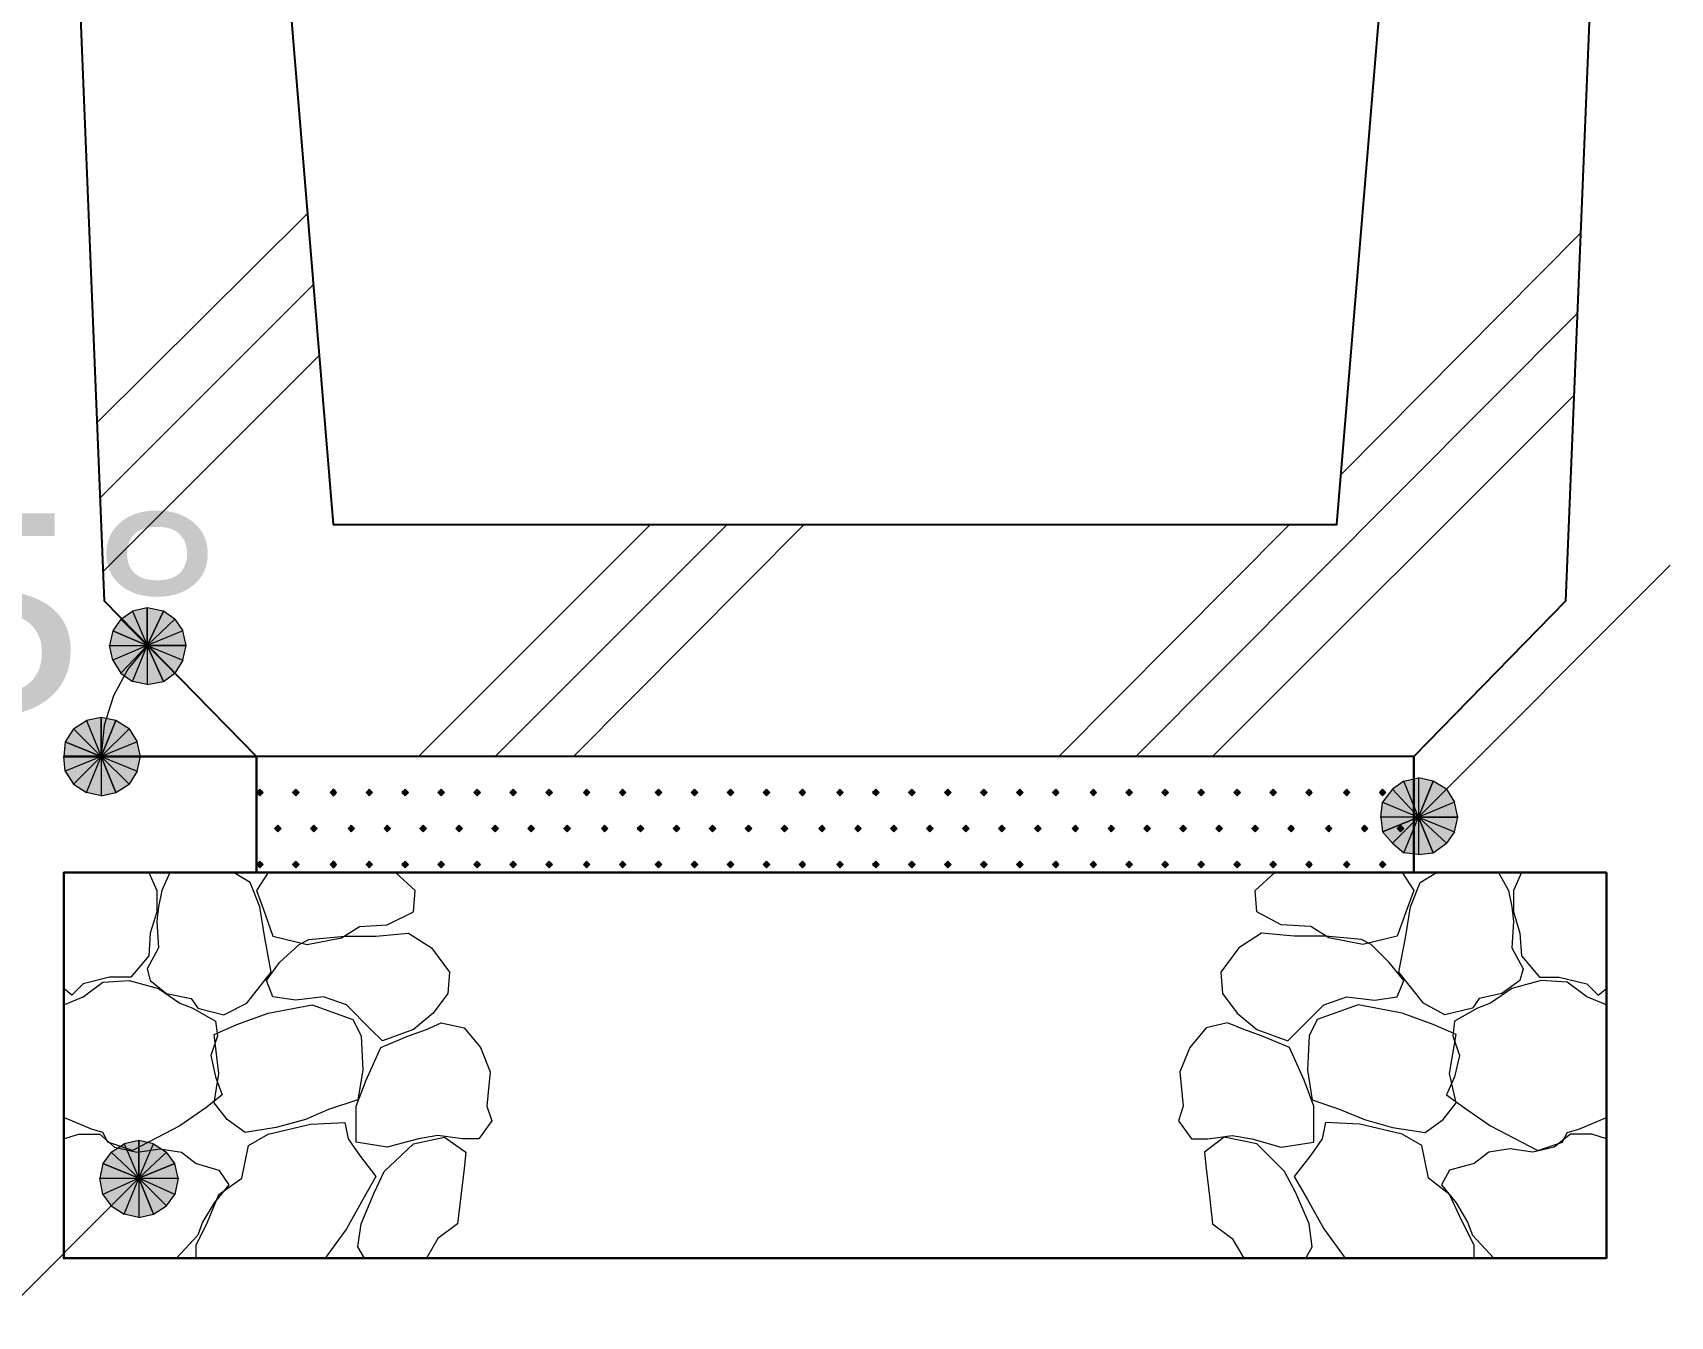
# Model space of a CAD drawing. Header units: millimetres. Extents: x 0 to 420, y 0 to 297.
# Drawn here: x 57.74 to 78.95, y 232.72 to 249.34 of the extents above; entities that cross this region are included whole.
import ezdxf
from ezdxf.enums import TextEntityAlignment as Align

# ---------------------------------------------------------------- set-up
doc = ezdxf.new("R2010")
doc.units = ezdxf.units.MM
doc.styles.add('kst32b', font='NotoSansJP-Variable.ttf')

msp = doc.modelspace()

# ---------------------------------------------------------------- hatches: boundary and pattern name
h = msp.add_hatch(color=7)
h.paths.add_polyline_path([(59.224, 241.893), (59.034, 241.85), (59.224, 241.406), (59.224, 241.893)])
h.paths.add_polyline_path([(59.034, 241.85), (59.224, 241.406), (58.886, 241.745), (59.034, 241.85)])
h.paths.add_polyline_path([(59.224, 241.406), (58.886, 241.745), (58.78, 241.596), (59.224, 241.406)])
for points in [[(59.436, 241.85), (59.224, 241.893), (59.224, 241.406), (59.436, 241.85)], [(58.822, 240.432), (58.632, 240.474), (58.632, 239.966), (58.822, 240.432)], [(60.685, 239.543), (60.664, 239.522), (60.643, 239.501), (60.664, 239.48), (60.685, 239.458), (60.706, 239.48), (60.727, 239.501), (60.706, 239.522), (60.685, 239.543)], [(61.151, 239.543), (61.129, 239.522), (61.108, 239.501), (61.129, 239.48), (61.151, 239.458), (61.172, 239.48), (61.193, 239.501), (61.172, 239.522), (61.151, 239.543)], [(61.637, 239.543), (61.616, 239.522), (61.595, 239.501), (61.616, 239.48), (61.637, 239.458), (61.659, 239.48), (61.68, 239.501), (61.659, 239.522), (61.637, 239.543)], [(62.103, 239.543), (62.082, 239.522), (62.061, 239.501), (62.082, 239.48), (62.103, 239.458), (62.124, 239.48), (62.145, 239.501), (62.124, 239.522), (62.103, 239.543)], [(62.569, 239.543), (62.548, 239.522), (62.526, 239.501), (62.548, 239.48), (62.569, 239.458), (62.59, 239.48), (62.611, 239.501), (62.59, 239.522), (62.569, 239.543)], [(63.034, 239.543), (63.013, 239.522), (62.992, 239.501), (63.013, 239.48), (63.034, 239.458), (63.056, 239.48), (63.077, 239.501), (63.056, 239.522), (63.034, 239.543)], [(63.5, 239.543), (63.479, 239.522), (63.458, 239.501), (63.479, 239.48), (63.5, 239.458), (63.521, 239.48), (63.542, 239.501), (63.521, 239.522), (63.5, 239.543)], [(63.966, 239.543), (63.945, 239.522), (63.923, 239.501), (63.945, 239.48), (63.966, 239.458), (63.987, 239.48), (64.008, 239.501), (63.987, 239.522), (63.966, 239.543)], [(64.431, 239.543), (64.41, 239.522), (64.389, 239.501), (64.41, 239.48), (64.431, 239.458), (64.453, 239.48), (64.474, 239.501), (64.453, 239.522), (64.431, 239.543)], [(64.918, 239.543), (64.897, 239.522), (64.876, 239.501), (64.897, 239.48), (64.918, 239.458), (64.939, 239.48), (64.961, 239.501), (64.939, 239.522), (64.918, 239.543)], [(65.384, 239.543), (65.363, 239.522), (65.342, 239.501), (65.363, 239.48), (65.384, 239.458), (65.405, 239.48), (65.426, 239.501), (65.405, 239.522), (65.384, 239.543)], [(65.85, 239.543), (65.828, 239.522), (65.807, 239.501), (65.828, 239.48), (65.85, 239.458), (65.871, 239.48), (65.892, 239.501), (65.871, 239.522), (65.85, 239.543)], [(66.315, 239.543), (66.294, 239.522), (66.273, 239.501), (66.294, 239.48), (66.315, 239.458), (66.336, 239.48), (66.358, 239.501), (66.336, 239.522), (66.315, 239.543)], [(66.781, 239.543), (66.76, 239.522), (66.738, 239.501), (66.76, 239.48), (66.781, 239.458), (66.802, 239.48), (66.823, 239.501), (66.802, 239.522), (66.781, 239.543)], [(67.246, 239.543), (67.225, 239.522), (67.204, 239.501), (67.225, 239.48), (67.246, 239.458), (67.268, 239.48), (67.289, 239.501), (67.268, 239.522), (67.246, 239.543)], [(67.712, 239.543), (67.691, 239.522), (67.67, 239.501), (67.691, 239.48), (67.712, 239.458), (67.733, 239.48), (67.754, 239.501), (67.733, 239.522), (67.712, 239.543)], [(68.199, 239.543), (68.178, 239.522), (68.157, 239.501), (68.178, 239.48), (68.199, 239.458), (68.22, 239.48), (68.241, 239.501), (68.22, 239.522), (68.199, 239.543)], [(68.665, 239.543), (68.644, 239.522), (68.622, 239.501), (68.644, 239.48), (68.665, 239.458), (68.686, 239.48), (68.707, 239.501), (68.686, 239.522), (68.665, 239.543)], [(69.13, 239.543), (69.109, 239.522), (69.088, 239.501), (69.109, 239.48), (69.13, 239.458), (69.152, 239.48), (69.173, 239.501), (69.152, 239.522), (69.13, 239.543)], [(69.596, 239.543), (69.575, 239.522), (69.554, 239.501), (69.575, 239.48), (69.596, 239.458), (69.617, 239.48), (69.638, 239.501), (69.617, 239.522), (69.596, 239.543)], [(70.062, 239.543), (70.041, 239.522), (70.019, 239.501), (70.041, 239.48), (70.062, 239.458), (70.083, 239.48), (70.104, 239.501), (70.083, 239.522), (70.062, 239.543)], [(70.527, 239.543), (70.506, 239.522), (70.485, 239.501), (70.506, 239.48), (70.527, 239.458), (70.549, 239.48), (70.57, 239.501), (70.549, 239.522), (70.527, 239.543)], [(70.993, 239.543), (70.972, 239.522), (70.951, 239.501), (70.972, 239.48), (70.993, 239.458), (71.014, 239.48), (71.035, 239.501), (71.014, 239.522), (70.993, 239.543)], [(71.48, 239.543), (71.459, 239.522), (71.438, 239.501), (71.459, 239.48), (71.48, 239.458), (71.501, 239.48), (71.522, 239.501), (71.501, 239.522), (71.48, 239.543)], [(71.946, 239.543), (71.924, 239.522), (71.903, 239.501), (71.924, 239.48), (71.946, 239.458), (71.967, 239.48), (71.988, 239.501), (71.967, 239.522), (71.946, 239.543)], [(72.411, 239.543), (72.39, 239.522), (72.369, 239.501), (72.39, 239.48), (72.411, 239.458), (72.432, 239.48), (72.454, 239.501), (72.432, 239.522), (72.411, 239.543)], [(72.877, 239.543), (72.856, 239.522), (72.835, 239.501), (72.856, 239.48), (72.877, 239.458), (72.898, 239.48), (72.919, 239.501), (72.898, 239.522), (72.877, 239.543)], [(73.343, 239.543), (73.321, 239.522), (73.3, 239.501), (73.321, 239.48), (73.343, 239.458), (73.364, 239.48), (73.385, 239.501), (73.364, 239.522), (73.343, 239.543)], [(73.808, 239.543), (73.787, 239.522), (73.766, 239.501), (73.787, 239.48), (73.808, 239.458), (73.829, 239.48), (73.851, 239.501), (73.829, 239.522), (73.808, 239.543)], [(74.274, 239.543), (74.253, 239.522), (74.232, 239.501), (74.253, 239.48), (74.274, 239.458), (74.295, 239.48), (74.316, 239.501), (74.295, 239.522), (74.274, 239.543)], [(74.761, 239.543), (74.74, 239.522), (74.718, 239.501), (74.74, 239.48), (74.761, 239.458), (74.782, 239.48), (74.803, 239.501), (74.782, 239.522), (74.761, 239.543)], [(75.226, 239.543), (75.205, 239.522), (75.184, 239.501), (75.205, 239.48), (75.226, 239.458), (75.248, 239.48), (75.269, 239.501), (75.248, 239.522), (75.226, 239.543)], [(60.918, 239.078), (60.896, 239.056), (60.875, 239.035), (60.896, 239.014), (60.918, 238.993), (60.939, 239.014), (60.96, 239.035), (60.939, 239.056), (60.918, 239.078)], [(61.383, 239.078), (61.362, 239.056), (61.341, 239.035), (61.362, 239.014), (61.383, 238.993), (61.404, 239.014), (61.426, 239.035), (61.404, 239.056), (61.383, 239.078)], [(61.87, 239.078), (61.849, 239.056), (61.828, 239.035), (61.849, 239.014), (61.87, 238.993), (61.891, 239.014), (61.912, 239.035), (61.891, 239.056), (61.87, 239.078)], [(62.336, 239.078), (62.315, 239.056), (62.294, 239.035), (62.315, 239.014), (62.336, 238.993), (62.357, 239.014), (62.378, 239.035), (62.357, 239.056), (62.336, 239.078)], [(62.802, 239.078), (62.78, 239.056), (62.759, 239.035), (62.78, 239.014), (62.802, 238.993), (62.823, 239.014), (62.844, 239.035), (62.823, 239.056), (62.802, 239.078)], [(63.267, 239.078), (63.246, 239.056), (63.225, 239.035), (63.246, 239.014), (63.267, 238.993), (63.288, 239.014), (63.31, 239.035), (63.288, 239.056), (63.267, 239.078)], [(63.733, 239.078), (63.712, 239.056), (63.691, 239.035), (63.712, 239.014), (63.733, 238.993), (63.754, 239.014), (63.775, 239.035), (63.754, 239.056), (63.733, 239.078)], [(64.199, 239.078), (64.177, 239.056), (64.156, 239.035), (64.177, 239.014), (64.199, 238.993), (64.22, 239.014), (64.241, 239.035), (64.22, 239.056), (64.199, 239.078)], [(64.664, 239.078), (64.643, 239.056), (64.622, 239.035), (64.643, 239.014), (64.664, 238.993), (64.685, 239.014), (64.707, 239.035), (64.685, 239.056), (64.664, 239.078)], [(65.151, 239.078), (65.13, 239.056), (65.109, 239.035), (65.13, 239.014), (65.151, 238.993), (65.172, 239.014), (65.193, 239.035), (65.172, 239.056), (65.151, 239.078)], [(65.617, 239.078), (65.596, 239.056), (65.574, 239.035), (65.596, 239.014), (65.617, 238.993), (65.638, 239.014), (65.659, 239.035), (65.638, 239.056), (65.617, 239.078)], [(66.082, 239.078), (66.061, 239.056), (66.04, 239.035), (66.061, 239.014), (66.082, 238.993), (66.104, 239.014), (66.125, 239.035), (66.104, 239.056), (66.082, 239.078)], [(66.548, 239.078), (66.527, 239.056), (66.506, 239.035), (66.527, 239.014), (66.548, 238.993), (66.569, 239.014), (66.59, 239.035), (66.569, 239.056), (66.548, 239.078)], [(67.014, 239.078), (66.993, 239.056), (66.971, 239.035), (66.993, 239.014), (67.014, 238.993), (67.035, 239.014), (67.056, 239.035), (67.035, 239.056), (67.014, 239.078)], [(67.479, 239.078), (67.458, 239.056), (67.437, 239.035), (67.458, 239.014), (67.479, 238.993), (67.501, 239.014), (67.522, 239.035), (67.501, 239.056), (67.479, 239.078)], [(67.966, 239.078), (67.945, 239.056), (67.924, 239.035), (67.945, 239.014), (67.966, 238.993), (67.987, 239.014), (68.009, 239.035), (67.987, 239.056), (67.966, 239.078)], [(68.432, 239.078), (68.411, 239.056), (68.39, 239.035), (68.411, 239.014), (68.432, 238.993), (68.453, 239.014), (68.474, 239.035), (68.453, 239.056), (68.432, 239.078)], [(68.898, 239.078), (68.876, 239.056), (68.855, 239.035), (68.876, 239.014), (68.898, 238.993), (68.919, 239.014), (68.94, 239.035), (68.919, 239.056), (68.898, 239.078)], [(69.363, 239.078), (69.342, 239.056), (69.321, 239.035), (69.342, 239.014), (69.363, 238.993), (69.384, 239.014), (69.406, 239.035), (69.384, 239.056), (69.363, 239.078)], [(69.829, 239.078), (69.808, 239.056), (69.787, 239.035), (69.808, 239.014), (69.829, 238.993), (69.85, 239.014), (69.871, 239.035), (69.85, 239.056), (69.829, 239.078)], [(70.295, 239.078), (70.273, 239.056), (70.252, 239.035), (70.273, 239.014), (70.295, 238.993), (70.316, 239.014), (70.337, 239.035), (70.316, 239.056), (70.295, 239.078)], [(70.76, 239.078), (70.739, 239.056), (70.718, 239.035), (70.739, 239.014), (70.76, 238.993), (70.781, 239.014), (70.803, 239.035), (70.781, 239.056), (70.76, 239.078)], [(71.247, 239.078), (71.226, 239.056), (71.205, 239.035), (71.226, 239.014), (71.247, 238.993), (71.268, 239.014), (71.289, 239.035), (71.268, 239.056), (71.247, 239.078)], [(71.713, 239.078), (71.692, 239.056), (71.67, 239.035), (71.692, 239.014), (71.713, 238.993), (71.734, 239.014), (71.755, 239.035), (71.734, 239.056), (71.713, 239.078)], [(72.178, 239.078), (72.157, 239.056), (72.136, 239.035), (72.157, 239.014), (72.178, 238.993), (72.2, 239.014), (72.221, 239.035), (72.2, 239.056), (72.178, 239.078)], [(72.644, 239.078), (72.623, 239.056), (72.602, 239.035), (72.623, 239.014), (72.644, 238.993), (72.665, 239.014), (72.686, 239.035), (72.665, 239.056), (72.644, 239.078)], [(73.11, 239.078), (73.088, 239.056), (73.067, 239.035), (73.088, 239.014), (73.11, 238.993), (73.131, 239.014), (73.152, 239.035), (73.131, 239.056), (73.11, 239.078)], [(73.575, 239.078), (73.554, 239.056), (73.533, 239.035), (73.554, 239.014), (73.575, 238.993), (73.596, 239.014), (73.618, 239.035), (73.596, 239.056), (73.575, 239.078)], [(74.041, 239.078), (74.02, 239.056), (73.999, 239.035), (74.02, 239.014), (74.041, 238.993), (74.062, 239.014), (74.083, 239.035), (74.062, 239.056), (74.041, 239.078)], [(74.528, 239.078), (74.507, 239.056), (74.486, 239.035), (74.507, 239.014), (74.528, 238.993), (74.549, 239.014), (74.57, 239.035), (74.549, 239.056), (74.528, 239.078)], [(74.994, 239.078), (74.972, 239.056), (74.951, 239.035), (74.972, 239.014), (74.994, 238.993), (75.015, 239.014), (75.036, 239.035), (75.015, 239.056), (74.994, 239.078)], [(75.226, 238.993), (75.353, 238.845), (75.692, 239.183), (75.226, 238.993)], [(75.459, 239.078), (75.438, 239.056), (75.417, 239.035), (75.438, 239.014), (75.459, 238.993), (75.48, 239.014), (75.502, 239.035), (75.48, 239.056), (75.459, 239.078)], [(60.685, 238.612), (60.664, 238.591), (60.643, 238.57), (60.664, 238.548), (60.685, 238.527), (60.706, 238.548), (60.727, 238.57), (60.706, 238.591), (60.685, 238.612)], [(61.151, 238.612), (61.129, 238.591), (61.108, 238.57), (61.129, 238.548), (61.151, 238.527), (61.172, 238.548), (61.193, 238.57), (61.172, 238.591), (61.151, 238.612)], [(61.637, 238.612), (61.616, 238.591), (61.595, 238.57), (61.616, 238.548), (61.637, 238.527), (61.659, 238.548), (61.68, 238.57), (61.659, 238.591), (61.637, 238.612)], [(62.103, 238.612), (62.082, 238.591), (62.061, 238.57), (62.082, 238.548), (62.103, 238.527), (62.124, 238.548), (62.145, 238.57), (62.124, 238.591), (62.103, 238.612)], [(62.569, 238.612), (62.548, 238.591), (62.526, 238.57), (62.548, 238.548), (62.569, 238.527), (62.59, 238.548), (62.611, 238.57), (62.59, 238.591), (62.569, 238.612)], [(63.034, 238.612), (63.013, 238.591), (62.992, 238.57), (63.013, 238.548), (63.034, 238.527), (63.056, 238.548), (63.077, 238.57), (63.056, 238.591), (63.034, 238.612)], [(63.5, 238.612), (63.479, 238.591), (63.458, 238.57), (63.479, 238.548), (63.5, 238.527), (63.521, 238.548), (63.542, 238.57), (63.521, 238.591), (63.5, 238.612)], [(63.966, 238.612), (63.945, 238.591), (63.923, 238.57), (63.945, 238.548), (63.966, 238.527), (63.987, 238.548), (64.008, 238.57), (63.987, 238.591), (63.966, 238.612)], [(64.431, 238.612), (64.41, 238.591), (64.389, 238.57), (64.41, 238.548), (64.431, 238.527), (64.453, 238.548), (64.474, 238.57), (64.453, 238.591), (64.431, 238.612)], [(64.918, 238.612), (64.897, 238.591), (64.876, 238.57), (64.897, 238.548), (64.918, 238.527), (64.939, 238.548), (64.961, 238.57), (64.939, 238.591), (64.918, 238.612)], [(65.384, 238.612), (65.363, 238.591), (65.342, 238.57), (65.363, 238.548), (65.384, 238.527), (65.405, 238.548), (65.426, 238.57), (65.405, 238.591), (65.384, 238.612)], [(65.85, 238.612), (65.828, 238.591), (65.807, 238.57), (65.828, 238.548), (65.85, 238.527), (65.871, 238.548), (65.892, 238.57), (65.871, 238.591), (65.85, 238.612)], [(66.315, 238.612), (66.294, 238.591), (66.273, 238.57), (66.294, 238.548), (66.315, 238.527), (66.336, 238.548), (66.358, 238.57), (66.336, 238.591), (66.315, 238.612)], [(66.781, 238.612), (66.76, 238.591), (66.738, 238.57), (66.76, 238.548), (66.781, 238.527), (66.802, 238.548), (66.823, 238.57), (66.802, 238.591), (66.781, 238.612)], [(67.246, 238.612), (67.225, 238.591), (67.204, 238.57), (67.225, 238.548), (67.246, 238.527), (67.268, 238.548), (67.289, 238.57), (67.268, 238.591), (67.246, 238.612)], [(67.712, 238.612), (67.691, 238.591), (67.67, 238.57), (67.691, 238.548), (67.712, 238.527), (67.733, 238.548), (67.754, 238.57), (67.733, 238.591), (67.712, 238.612)], [(68.199, 238.612), (68.178, 238.591), (68.157, 238.57), (68.178, 238.548), (68.199, 238.527), (68.22, 238.548), (68.241, 238.57), (68.22, 238.591), (68.199, 238.612)], [(68.665, 238.612), (68.644, 238.591), (68.622, 238.57), (68.644, 238.548), (68.665, 238.527), (68.686, 238.548), (68.707, 238.57), (68.686, 238.591), (68.665, 238.612)], [(69.13, 238.612), (69.109, 238.591), (69.088, 238.57), (69.109, 238.548), (69.13, 238.527), (69.152, 238.548), (69.173, 238.57), (69.152, 238.591), (69.13, 238.612)], [(69.596, 238.612), (69.575, 238.591), (69.554, 238.57), (69.575, 238.548), (69.596, 238.527), (69.617, 238.548), (69.638, 238.57), (69.617, 238.591), (69.596, 238.612)], [(70.062, 238.612), (70.041, 238.591), (70.019, 238.57), (70.041, 238.548), (70.062, 238.527), (70.083, 238.548), (70.104, 238.57), (70.083, 238.591), (70.062, 238.612)], [(70.527, 238.612), (70.506, 238.591), (70.485, 238.57), (70.506, 238.548), (70.527, 238.527), (70.549, 238.548), (70.57, 238.57), (70.549, 238.591), (70.527, 238.612)], [(70.993, 238.612), (70.972, 238.591), (70.951, 238.57), (70.972, 238.548), (70.993, 238.527), (71.014, 238.548), (71.035, 238.57), (71.014, 238.591), (70.993, 238.612)], [(71.48, 238.612), (71.459, 238.591), (71.438, 238.57), (71.459, 238.548), (71.48, 238.527), (71.501, 238.548), (71.522, 238.57), (71.501, 238.591), (71.48, 238.612)], [(71.946, 238.612), (71.924, 238.591), (71.903, 238.57), (71.924, 238.548), (71.946, 238.527), (71.967, 238.548), (71.988, 238.57), (71.967, 238.591), (71.946, 238.612)], [(72.411, 238.612), (72.39, 238.591), (72.369, 238.57), (72.39, 238.548), (72.411, 238.527), (72.432, 238.548), (72.454, 238.57), (72.432, 238.591), (72.411, 238.612)], [(72.877, 238.612), (72.856, 238.591), (72.835, 238.57), (72.856, 238.548), (72.877, 238.527), (72.898, 238.548), (72.919, 238.57), (72.898, 238.591), (72.877, 238.612)], [(73.343, 238.612), (73.321, 238.591), (73.3, 238.57), (73.321, 238.548), (73.343, 238.527), (73.364, 238.548), (73.385, 238.57), (73.364, 238.591), (73.343, 238.612)], [(73.808, 238.612), (73.787, 238.591), (73.766, 238.57), (73.787, 238.548), (73.808, 238.527), (73.829, 238.548), (73.851, 238.57), (73.829, 238.591), (73.808, 238.612)], [(74.274, 238.612), (74.253, 238.591), (74.232, 238.57), (74.253, 238.548), (74.274, 238.527), (74.295, 238.548), (74.316, 238.57), (74.295, 238.591), (74.274, 238.612)], [(74.761, 238.612), (74.74, 238.591), (74.718, 238.57), (74.74, 238.548), (74.761, 238.527), (74.782, 238.548), (74.803, 238.57), (74.782, 238.591), (74.761, 238.612)], [(75.226, 238.612), (75.205, 238.591), (75.184, 238.57), (75.205, 238.548), (75.226, 238.527), (75.248, 238.548), (75.269, 238.57), (75.248, 238.591), (75.226, 238.612)], [(59.309, 234.04), (59.478, 234.146), (59.119, 234.505), (59.309, 234.04)]]:
    msp.add_hatch(color=7).paths.add_polyline_path(points)
h = msp.add_hatch(color=7)
h.paths.add_polyline_path([(59.732, 241.406), (59.69, 241.596), (59.224, 241.406), (59.732, 241.406)])
h.paths.add_polyline_path([(59.69, 241.596), (59.224, 241.406), (59.584, 241.745), (59.69, 241.596)])
h.paths.add_polyline_path([(59.224, 241.406), (59.584, 241.745), (59.436, 241.85), (59.224, 241.406)])
h = msp.add_hatch(color=7)
h.paths.add_polyline_path([(58.78, 241.596), (58.737, 241.406), (59.224, 241.406), (58.78, 241.596)])
h.paths.add_polyline_path([(58.737, 241.406), (59.224, 241.406), (58.78, 241.215), (58.737, 241.406)])
h.paths.add_polyline_path([(59.224, 241.406), (58.78, 241.215), (58.886, 241.046), (59.224, 241.406)])
h = msp.add_hatch(color=7)
h.paths.add_polyline_path([(58.886, 241.046), (59.034, 240.94), (59.224, 241.406), (58.886, 241.046)])
h.paths.add_polyline_path([(59.034, 240.94), (59.224, 241.406), (59.224, 240.898), (59.034, 240.94)])
h.paths.add_polyline_path([(59.224, 241.406), (59.224, 240.898), (59.436, 240.94), (59.224, 241.406)])
h = msp.add_hatch(color=7)
h.paths.add_polyline_path([(59.436, 240.94), (59.584, 241.046), (59.224, 241.406), (59.436, 240.94)])
h.paths.add_polyline_path([(59.584, 241.046), (59.224, 241.406), (59.69, 241.215), (59.584, 241.046)])
h.paths.add_polyline_path([(59.224, 241.406), (59.69, 241.215), (59.732, 241.406), (59.224, 241.406)])
h = msp.add_hatch(color=7)
h.paths.add_polyline_path([(58.632, 240.474), (58.441, 240.432), (58.632, 239.966), (58.632, 240.474)])
h.paths.add_polyline_path([(58.441, 240.432), (58.632, 239.966), (58.272, 240.326), (58.441, 240.432)])
h.paths.add_polyline_path([(58.632, 239.966), (58.272, 240.326), (58.166, 240.157), (58.632, 239.966)])
h = msp.add_hatch(color=7)
h.paths.add_polyline_path([(59.14, 239.966), (59.097, 240.157), (58.632, 239.966), (59.14, 239.966)])
h.paths.add_polyline_path([(59.097, 240.157), (58.632, 239.966), (58.992, 240.326), (59.097, 240.157)])
h.paths.add_polyline_path([(58.632, 239.966), (58.992, 240.326), (58.822, 240.432), (58.632, 239.966)])
h = msp.add_hatch(color=7)
h.paths.add_polyline_path([(58.166, 240.157), (58.145, 239.966), (58.632, 239.966), (58.166, 240.157)])
h.paths.add_polyline_path([(58.145, 239.966), (58.632, 239.966), (58.166, 239.776), (58.145, 239.966)])
h.paths.add_polyline_path([(58.632, 239.966), (58.166, 239.776), (58.272, 239.607), (58.632, 239.966)])
h = msp.add_hatch(color=7)
h.paths.add_polyline_path([(58.272, 239.607), (58.441, 239.501), (58.632, 239.966), (58.272, 239.607)])
h.paths.add_polyline_path([(58.441, 239.501), (58.632, 239.966), (58.632, 239.458), (58.441, 239.501)])
h.paths.add_polyline_path([(58.632, 239.966), (58.632, 239.458), (58.822, 239.501), (58.632, 239.966)])
h = msp.add_hatch(color=7)
h.paths.add_polyline_path([(58.822, 239.501), (58.992, 239.607), (58.632, 239.966), (58.822, 239.501)])
h.paths.add_polyline_path([(58.992, 239.607), (58.632, 239.966), (59.097, 239.776), (58.992, 239.607)])
h.paths.add_polyline_path([(58.632, 239.966), (59.097, 239.776), (59.14, 239.966), (58.632, 239.966)])
h = msp.add_hatch(color=7)
h.paths.add_polyline_path([(75.883, 239.649), (75.692, 239.691), (75.692, 239.183), (75.883, 239.649)])
h.paths.add_polyline_path([(75.692, 239.691), (75.692, 239.183), (75.502, 239.649), (75.692, 239.691)])
h.paths.add_polyline_path([(75.692, 239.183), (75.502, 239.649), (75.353, 239.543), (75.692, 239.183)])
h = msp.add_hatch(color=7)
h.paths.add_polyline_path([(76.2, 239.183), (76.158, 239.374), (75.692, 239.183), (76.2, 239.183)])
h.paths.add_polyline_path([(76.158, 239.374), (75.692, 239.183), (76.052, 239.543), (76.158, 239.374)])
h.paths.add_polyline_path([(75.692, 239.183), (76.052, 239.543), (75.883, 239.649), (75.692, 239.183)])
h = msp.add_hatch(color=7)
h.paths.add_polyline_path([(75.353, 239.543), (75.226, 239.374), (75.692, 239.183), (75.353, 239.543)])
h.paths.add_polyline_path([(75.226, 239.374), (75.692, 239.183), (75.205, 239.183), (75.226, 239.374)])
h.paths.add_polyline_path([(75.692, 239.183), (75.205, 239.183), (75.226, 238.993), (75.692, 239.183)])
h = msp.add_hatch(color=7)
h.paths.add_polyline_path([(75.353, 238.845), (75.502, 238.718), (75.692, 239.183), (75.353, 238.845)])
h.paths.add_polyline_path([(75.502, 238.718), (75.692, 239.183), (75.692, 238.696), (75.502, 238.718)])
h.paths.add_polyline_path([(75.692, 239.183), (75.692, 238.696), (75.883, 238.718), (75.692, 239.183)])
h = msp.add_hatch(color=7)
h.paths.add_polyline_path([(75.883, 238.718), (76.052, 238.845), (75.692, 239.183), (75.883, 238.718)])
h.paths.add_polyline_path([(76.052, 238.845), (75.692, 239.183), (76.158, 238.993), (76.052, 238.845)])
h.paths.add_polyline_path([(75.692, 239.183), (76.158, 238.993), (76.2, 239.183), (75.692, 239.183)])
h = msp.add_hatch(color=7)
h.paths.add_polyline_path([(59.119, 234.992), (58.928, 234.95), (59.119, 234.505), (59.119, 234.992)])
h.paths.add_polyline_path([(58.928, 234.95), (59.119, 234.505), (58.759, 234.844), (58.928, 234.95)])
h.paths.add_polyline_path([(59.119, 234.505), (58.759, 234.844), (58.653, 234.696), (59.119, 234.505)])
h = msp.add_hatch(color=7)
h.paths.add_polyline_path([(59.584, 234.696), (59.478, 234.844), (59.119, 234.505), (59.584, 234.696)])
h.paths.add_polyline_path([(59.478, 234.844), (59.119, 234.505), (59.309, 234.95), (59.478, 234.844)])
h.paths.add_polyline_path([(59.119, 234.505), (59.309, 234.95), (59.119, 234.992), (59.119, 234.505)])
h = msp.add_hatch(color=7)
h.paths.add_polyline_path([(58.653, 234.696), (58.611, 234.505), (59.119, 234.505), (58.653, 234.696)])
h.paths.add_polyline_path([(58.611, 234.505), (59.119, 234.505), (58.653, 234.294), (58.611, 234.505)])
h.paths.add_polyline_path([(59.119, 234.505), (58.653, 234.294), (58.759, 234.146), (59.119, 234.505)])
h = msp.add_hatch(color=7)
h.paths.add_polyline_path([(59.478, 234.146), (59.584, 234.294), (59.119, 234.505), (59.478, 234.146)])
h.paths.add_polyline_path([(59.584, 234.294), (59.119, 234.505), (59.627, 234.505), (59.584, 234.294)])
h.paths.add_polyline_path([(59.119, 234.505), (59.627, 234.505), (59.584, 234.696), (59.119, 234.505)])
h = msp.add_hatch(color=7)
h.paths.add_polyline_path([(58.759, 234.146), (58.928, 234.04), (59.119, 234.505), (58.759, 234.146)])
h.paths.add_polyline_path([(58.928, 234.04), (59.119, 234.505), (59.119, 233.997), (58.928, 234.04)])
h.paths.add_polyline_path([(59.119, 234.505), (59.119, 233.997), (59.309, 234.04), (59.119, 234.505)])

# ---------------------------------------------------------------- linework, layer by layer
at = {"lineweight": 25}
for points in [[(78.126, 254.974), (77.597, 241.977), (75.629, 239.966), (60.643, 239.966), (58.674, 241.977), (58.145, 254.974), (60.643, 254.974), (61.637, 242.972), (74.634, 242.972), (75.629, 254.974)], [(78.126, 238.464), (58.145, 238.464)]]:
    msp.add_lwpolyline(points, close=True, dxfattribs=at)
at = {"lineweight": 13}
for points in [[(61.299, 246.994), (58.568, 244.284)], [(77.787, 246.74), (74.697, 243.628)], [(61.383, 246.084), (58.611, 243.311)], [(72.03, 239.966), (77.745, 245.703)], [(61.447, 245.152), (58.653, 242.358)], [(77.703, 244.644), (73.025, 239.966)], [(65.744, 242.972), (62.738, 239.966)], [(66.738, 242.972), (63.733, 239.966)], [(67.733, 242.972), (64.749, 239.966)], [(74.02, 242.972), (71.035, 239.966)], [(75.692, 239.183), (78.952, 242.443)], [(59.232, 241.405), (58.976, 241.099), (58.788, 240.752), (58.671, 240.374), (58.632, 239.977)], [(59.246, 238.464), (59.351, 238.231), (59.351, 237.956), (59.267, 237.68), (59.246, 237.384), (59.013, 237.109), (58.737, 237.109), (58.399, 237.024), (58.251, 236.876), (58.145, 236.961)], [(59.521, 238.464), (59.415, 238.231), (59.373, 238.019), (59.351, 237.829), (59.373, 237.49), (59.224, 237.215), (59.267, 237.067), (59.478, 236.897), (59.796, 236.834), (59.881, 236.707), (60.219, 236.622), (60.516, 236.77), (60.833, 237.172), (60.748, 237.617), (60.685, 238.019), (60.558, 238.337), (60.346, 238.464)], [(60.791, 238.464), (60.643, 238.231), (60.727, 237.998), (60.854, 237.638), (61.299, 237.532), (61.743, 237.617), (61.976, 237.765), (62.336, 237.786), (62.675, 237.956), (62.696, 238.231), (62.442, 238.464)], [(75.48, 238.464), (75.629, 238.231), (75.544, 237.998), (75.417, 237.638), (74.972, 237.532), (74.528, 237.617), (74.295, 237.765), (73.914, 237.786), (73.596, 237.956), (73.575, 238.231), (73.829, 238.464)], [(76.729, 238.464), (76.856, 238.231), (76.899, 238.019), (76.92, 237.829), (76.899, 237.49), (77.047, 237.215), (77.004, 237.067), (76.771, 236.897), (76.475, 236.834), (76.391, 236.707), (76.031, 236.622), (75.756, 236.77), (75.438, 237.172), (75.523, 237.617), (75.586, 238.019), (75.713, 238.337), (75.925, 238.464)], [(77.026, 238.464), (76.92, 238.231), (76.92, 237.956), (77.004, 237.68), (77.026, 237.384), (77.258, 237.109), (77.512, 237.109), (77.872, 237.024), (78.02, 236.876), (78.126, 236.961)], [(58.145, 236.749), (58.399, 236.855), (58.653, 237.046), (58.992, 237.067), (59.373, 236.961), (59.648, 236.77), (59.817, 236.707), (60.113, 236.537), (60.135, 236.347), (60.05, 236.093), (60.113, 235.818), (60.198, 235.585), (59.986, 235.416), (59.648, 235.183), (59.034, 234.865), (58.716, 234.971), (58.653, 235.098), (58.505, 235.14), (58.145, 235.289)], [(78.126, 236.749), (77.872, 236.855), (77.618, 237.046), (77.279, 237.067), (76.899, 236.961), (76.623, 236.77), (76.454, 236.707), (76.158, 236.537), (76.137, 236.347), (76.221, 236.093), (76.158, 235.818), (76.052, 235.585), (76.285, 235.416), (76.623, 235.183), (77.237, 234.865), (77.555, 234.971), (77.618, 235.098), (77.766, 235.14), (78.126, 235.289)], [(59.859, 233.468), (59.859, 233.638), (60.008, 233.934), (60.156, 234.294), (60.452, 234.505), (60.537, 234.929), (60.791, 235.077), (61.341, 235.204), (61.786, 235.225), (61.828, 235.013), (61.976, 234.802), (62.188, 234.527), (62.018, 234.23), (61.807, 233.849), (61.532, 233.468)], [(76.412, 233.468), (76.412, 233.638), (76.263, 233.934), (76.094, 234.294), (75.819, 234.505), (75.734, 234.929), (75.48, 235.077), (74.93, 235.204), (74.486, 235.225), (74.443, 235.013), (74.295, 234.802), (74.083, 234.527), (74.253, 234.23), (74.464, 233.849), (74.74, 233.468)], [(58.145, 235.013), (58.335, 235.077), (58.611, 235.077), (58.801, 234.908), (59.097, 234.844), (59.394, 234.887), (59.669, 234.844), (59.859, 234.696), (60.156, 234.611), (60.283, 234.421), (60.092, 234.188), (59.944, 233.934), (59.881, 233.765), (59.605, 233.468)], [(62.04, 233.468), (61.955, 233.616), (61.997, 233.913), (62.167, 234.315), (62.294, 234.59), (62.675, 234.95), (63.077, 235.035), (63.352, 234.844), (63.331, 234.632), (63.288, 234.273), (63.246, 233.913), (62.992, 233.722), (62.844, 233.468)], [(74.232, 233.468), (74.316, 233.616), (74.274, 233.913), (74.104, 234.315), (73.956, 234.59), (73.596, 234.95), (73.173, 235.035), (72.919, 234.844), (72.94, 234.632), (72.983, 234.273), (73.025, 233.913), (73.279, 233.722), (73.427, 233.468)], [(78.126, 235.013), (77.936, 235.077), (77.661, 235.077), (77.449, 234.908), (77.174, 234.844), (76.877, 234.887), (76.602, 234.844), (76.412, 234.696), (76.094, 234.611), (75.988, 234.421), (76.179, 234.188), (76.327, 233.934), (76.391, 233.765), (76.666, 233.468)], [(59.119, 234.505), (47.625, 222.991)]]:
    msp.add_lwpolyline(points, dxfattribs=at)
at = {"lineweight": 0}
for points in [[(59.034, 241.85), (59.224, 241.406), (58.886, 241.745)], [(59.224, 241.893), (59.034, 241.85), (59.224, 241.406)], [(59.436, 241.85), (59.224, 241.893), (59.224, 241.406)], [(59.224, 241.406), (59.584, 241.745), (59.436, 241.85)], [(58.78, 241.596), (58.737, 241.406), (59.224, 241.406)], [(59.224, 241.406), (58.886, 241.745), (58.78, 241.596)], [(59.69, 241.596), (59.224, 241.406), (59.584, 241.745)], [(59.732, 241.406), (59.69, 241.596), (59.224, 241.406)], [(58.737, 241.406), (59.224, 241.406), (58.78, 241.215)], [(59.224, 241.406), (58.78, 241.215), (58.886, 241.046)], [(58.886, 241.046), (59.034, 240.94), (59.224, 241.406)], [(59.034, 240.94), (59.224, 241.406), (59.224, 240.898)], [(59.224, 241.406), (59.224, 240.898), (59.436, 240.94)], [(59.436, 240.94), (59.584, 241.046), (59.224, 241.406)], [(59.584, 241.046), (59.224, 241.406), (59.69, 241.215)], [(59.224, 241.406), (59.69, 241.215), (59.732, 241.406)], [(58.632, 239.966), (58.272, 240.326), (58.166, 240.157)], [(58.441, 240.432), (58.632, 239.966), (58.272, 240.326)], [(58.632, 240.474), (58.441, 240.432), (58.632, 239.966)], [(58.822, 240.432), (58.632, 240.474), (58.632, 239.966)], [(58.632, 239.966), (58.992, 240.326), (58.822, 240.432)], [(59.097, 240.157), (58.632, 239.966), (58.992, 240.326)], [(58.166, 240.157), (58.145, 239.966), (58.632, 239.966)], [(59.14, 239.966), (59.097, 240.157), (58.632, 239.966)], [(58.145, 239.966), (58.632, 239.966), (58.166, 239.776)], [(58.632, 239.966), (58.166, 239.776), (58.272, 239.607)], [(58.272, 239.607), (58.441, 239.501), (58.632, 239.966)], [(58.441, 239.501), (58.632, 239.966), (58.632, 239.458)], [(58.632, 239.966), (58.632, 239.458), (58.822, 239.501)], [(58.822, 239.501), (58.992, 239.607), (58.632, 239.966)], [(58.992, 239.607), (58.632, 239.966), (59.097, 239.776)], [(58.632, 239.966), (59.097, 239.776), (59.14, 239.966)], [(75.692, 239.183), (75.502, 239.649), (75.353, 239.543)], [(75.692, 239.691), (75.692, 239.183), (75.502, 239.649)], [(75.883, 239.649), (75.692, 239.691), (75.692, 239.183)], [(75.692, 239.183), (76.052, 239.543), (75.883, 239.649)], [(60.685, 239.543), (60.664, 239.522), (60.643, 239.501), (60.664, 239.48), (60.685, 239.458), (60.706, 239.48), (60.727, 239.501), (60.706, 239.522)], [(61.151, 239.543), (61.129, 239.522), (61.108, 239.501), (61.129, 239.48), (61.151, 239.458), (61.172, 239.48), (61.193, 239.501), (61.172, 239.522)], [(61.637, 239.543), (61.616, 239.522), (61.595, 239.501), (61.616, 239.48), (61.637, 239.458), (61.659, 239.48), (61.68, 239.501), (61.659, 239.522)], [(62.103, 239.543), (62.082, 239.522), (62.061, 239.501), (62.082, 239.48), (62.103, 239.458), (62.124, 239.48), (62.145, 239.501), (62.124, 239.522)], [(62.569, 239.543), (62.548, 239.522), (62.526, 239.501), (62.548, 239.48), (62.569, 239.458), (62.59, 239.48), (62.611, 239.501), (62.59, 239.522)], [(63.034, 239.543), (63.013, 239.522), (62.992, 239.501), (63.013, 239.48), (63.034, 239.458), (63.056, 239.48), (63.077, 239.501), (63.056, 239.522)], [(63.5, 239.543), (63.479, 239.522), (63.458, 239.501), (63.479, 239.48), (63.5, 239.458), (63.521, 239.48), (63.542, 239.501), (63.521, 239.522)], [(63.966, 239.543), (63.945, 239.522), (63.923, 239.501), (63.945, 239.48), (63.966, 239.458), (63.987, 239.48), (64.008, 239.501), (63.987, 239.522)], [(64.431, 239.543), (64.41, 239.522), (64.389, 239.501), (64.41, 239.48), (64.431, 239.458), (64.453, 239.48), (64.474, 239.501), (64.453, 239.522)], [(64.918, 239.543), (64.897, 239.522), (64.876, 239.501), (64.897, 239.48), (64.918, 239.458), (64.939, 239.48), (64.961, 239.501), (64.939, 239.522)], [(65.384, 239.543), (65.363, 239.522), (65.342, 239.501), (65.363, 239.48), (65.384, 239.458), (65.405, 239.48), (65.426, 239.501), (65.405, 239.522)], [(65.85, 239.543), (65.828, 239.522), (65.807, 239.501), (65.828, 239.48), (65.85, 239.458), (65.871, 239.48), (65.892, 239.501), (65.871, 239.522)], [(66.315, 239.543), (66.294, 239.522), (66.273, 239.501), (66.294, 239.48), (66.315, 239.458), (66.336, 239.48), (66.358, 239.501), (66.336, 239.522)], [(66.781, 239.543), (66.76, 239.522), (66.738, 239.501), (66.76, 239.48), (66.781, 239.458), (66.802, 239.48), (66.823, 239.501), (66.802, 239.522)], [(67.246, 239.543), (67.225, 239.522), (67.204, 239.501), (67.225, 239.48), (67.246, 239.458), (67.268, 239.48), (67.289, 239.501), (67.268, 239.522)], [(67.712, 239.543), (67.691, 239.522), (67.67, 239.501), (67.691, 239.48), (67.712, 239.458), (67.733, 239.48), (67.754, 239.501), (67.733, 239.522)], [(68.199, 239.543), (68.178, 239.522), (68.157, 239.501), (68.178, 239.48), (68.199, 239.458), (68.22, 239.48), (68.241, 239.501), (68.22, 239.522)], [(68.665, 239.543), (68.644, 239.522), (68.622, 239.501), (68.644, 239.48), (68.665, 239.458), (68.686, 239.48), (68.707, 239.501), (68.686, 239.522)], [(69.13, 239.543), (69.109, 239.522), (69.088, 239.501), (69.109, 239.48), (69.13, 239.458), (69.152, 239.48), (69.173, 239.501), (69.152, 239.522)], [(69.596, 239.543), (69.575, 239.522), (69.554, 239.501), (69.575, 239.48), (69.596, 239.458), (69.617, 239.48), (69.638, 239.501), (69.617, 239.522)], [(70.062, 239.543), (70.041, 239.522), (70.019, 239.501), (70.041, 239.48), (70.062, 239.458), (70.083, 239.48), (70.104, 239.501), (70.083, 239.522)], [(70.527, 239.543), (70.506, 239.522), (70.485, 239.501), (70.506, 239.48), (70.527, 239.458), (70.549, 239.48), (70.57, 239.501), (70.549, 239.522)], [(70.993, 239.543), (70.972, 239.522), (70.951, 239.501), (70.972, 239.48), (70.993, 239.458), (71.014, 239.48), (71.035, 239.501), (71.014, 239.522)], [(71.48, 239.543), (71.459, 239.522), (71.438, 239.501), (71.459, 239.48), (71.48, 239.458), (71.501, 239.48), (71.522, 239.501), (71.501, 239.522)], [(71.946, 239.543), (71.924, 239.522), (71.903, 239.501), (71.924, 239.48), (71.946, 239.458), (71.967, 239.48), (71.988, 239.501), (71.967, 239.522)], [(72.411, 239.543), (72.39, 239.522), (72.369, 239.501), (72.39, 239.48), (72.411, 239.458), (72.432, 239.48), (72.454, 239.501), (72.432, 239.522)], [(72.877, 239.543), (72.856, 239.522), (72.835, 239.501), (72.856, 239.48), (72.877, 239.458), (72.898, 239.48), (72.919, 239.501), (72.898, 239.522)], [(73.343, 239.543), (73.321, 239.522), (73.3, 239.501), (73.321, 239.48), (73.343, 239.458), (73.364, 239.48), (73.385, 239.501), (73.364, 239.522)], [(73.808, 239.543), (73.787, 239.522), (73.766, 239.501), (73.787, 239.48), (73.808, 239.458), (73.829, 239.48), (73.851, 239.501), (73.829, 239.522)], [(74.274, 239.543), (74.253, 239.522), (74.232, 239.501), (74.253, 239.48), (74.274, 239.458), (74.295, 239.48), (74.316, 239.501), (74.295, 239.522)], [(74.761, 239.543), (74.74, 239.522), (74.718, 239.501), (74.74, 239.48), (74.761, 239.458), (74.782, 239.48), (74.803, 239.501), (74.782, 239.522)], [(75.226, 239.543), (75.205, 239.522), (75.184, 239.501), (75.205, 239.48), (75.226, 239.458), (75.248, 239.48), (75.269, 239.501), (75.248, 239.522)], [(75.353, 239.543), (75.226, 239.374), (75.692, 239.183)], [(76.158, 239.374), (75.692, 239.183), (76.052, 239.543)], [(75.226, 239.374), (75.692, 239.183), (75.205, 239.183)], [(76.2, 239.183), (76.158, 239.374), (75.692, 239.183)], [(60.918, 239.078), (60.896, 239.056), (60.875, 239.035), (60.896, 239.014), (60.918, 238.993), (60.939, 239.014), (60.96, 239.035), (60.939, 239.056)], [(61.383, 239.078), (61.362, 239.056), (61.341, 239.035), (61.362, 239.014), (61.383, 238.993), (61.404, 239.014), (61.426, 239.035), (61.404, 239.056)], [(61.87, 239.078), (61.849, 239.056), (61.828, 239.035), (61.849, 239.014), (61.87, 238.993), (61.891, 239.014), (61.912, 239.035), (61.891, 239.056)], [(62.336, 239.078), (62.315, 239.056), (62.294, 239.035), (62.315, 239.014), (62.336, 238.993), (62.357, 239.014), (62.378, 239.035), (62.357, 239.056)], [(62.802, 239.078), (62.78, 239.056), (62.759, 239.035), (62.78, 239.014), (62.802, 238.993), (62.823, 239.014), (62.844, 239.035), (62.823, 239.056)], [(63.267, 239.078), (63.246, 239.056), (63.225, 239.035), (63.246, 239.014), (63.267, 238.993), (63.288, 239.014), (63.31, 239.035), (63.288, 239.056)], [(63.733, 239.078), (63.712, 239.056), (63.691, 239.035), (63.712, 239.014), (63.733, 238.993), (63.754, 239.014), (63.775, 239.035), (63.754, 239.056)], [(64.199, 239.078), (64.177, 239.056), (64.156, 239.035), (64.177, 239.014), (64.199, 238.993), (64.22, 239.014), (64.241, 239.035), (64.22, 239.056)], [(64.664, 239.078), (64.643, 239.056), (64.622, 239.035), (64.643, 239.014), (64.664, 238.993), (64.685, 239.014), (64.707, 239.035), (64.685, 239.056)], [(65.151, 239.078), (65.13, 239.056), (65.109, 239.035), (65.13, 239.014), (65.151, 238.993), (65.172, 239.014), (65.193, 239.035), (65.172, 239.056)], [(65.617, 239.078), (65.596, 239.056), (65.574, 239.035), (65.596, 239.014), (65.617, 238.993), (65.638, 239.014), (65.659, 239.035), (65.638, 239.056)], [(66.082, 239.078), (66.061, 239.056), (66.04, 239.035), (66.061, 239.014), (66.082, 238.993), (66.104, 239.014), (66.125, 239.035), (66.104, 239.056)], [(66.548, 239.078), (66.527, 239.056), (66.506, 239.035), (66.527, 239.014), (66.548, 238.993), (66.569, 239.014), (66.59, 239.035), (66.569, 239.056)], [(67.014, 239.078), (66.993, 239.056), (66.971, 239.035), (66.993, 239.014), (67.014, 238.993), (67.035, 239.014), (67.056, 239.035), (67.035, 239.056)], [(67.479, 239.078), (67.458, 239.056), (67.437, 239.035), (67.458, 239.014), (67.479, 238.993), (67.501, 239.014), (67.522, 239.035), (67.501, 239.056)], [(67.966, 239.078), (67.945, 239.056), (67.924, 239.035), (67.945, 239.014), (67.966, 238.993), (67.987, 239.014), (68.009, 239.035), (67.987, 239.056)], [(68.432, 239.078), (68.411, 239.056), (68.39, 239.035), (68.411, 239.014), (68.432, 238.993), (68.453, 239.014), (68.474, 239.035), (68.453, 239.056)], [(68.898, 239.078), (68.876, 239.056), (68.855, 239.035), (68.876, 239.014), (68.898, 238.993), (68.919, 239.014), (68.94, 239.035), (68.919, 239.056)], [(69.363, 239.078), (69.342, 239.056), (69.321, 239.035), (69.342, 239.014), (69.363, 238.993), (69.384, 239.014), (69.406, 239.035), (69.384, 239.056)], [(69.829, 239.078), (69.808, 239.056), (69.787, 239.035), (69.808, 239.014), (69.829, 238.993), (69.85, 239.014), (69.871, 239.035), (69.85, 239.056)], [(70.295, 239.078), (70.273, 239.056), (70.252, 239.035), (70.273, 239.014), (70.295, 238.993), (70.316, 239.014), (70.337, 239.035), (70.316, 239.056)], [(70.76, 239.078), (70.739, 239.056), (70.718, 239.035), (70.739, 239.014), (70.76, 238.993), (70.781, 239.014), (70.803, 239.035), (70.781, 239.056)], [(71.247, 239.078), (71.226, 239.056), (71.205, 239.035), (71.226, 239.014), (71.247, 238.993), (71.268, 239.014), (71.289, 239.035), (71.268, 239.056)], [(71.713, 239.078), (71.692, 239.056), (71.67, 239.035), (71.692, 239.014), (71.713, 238.993), (71.734, 239.014), (71.755, 239.035), (71.734, 239.056)], [(72.178, 239.078), (72.157, 239.056), (72.136, 239.035), (72.157, 239.014), (72.178, 238.993), (72.2, 239.014), (72.221, 239.035), (72.2, 239.056)], [(72.644, 239.078), (72.623, 239.056), (72.602, 239.035), (72.623, 239.014), (72.644, 238.993), (72.665, 239.014), (72.686, 239.035), (72.665, 239.056)], [(73.11, 239.078), (73.088, 239.056), (73.067, 239.035), (73.088, 239.014), (73.11, 238.993), (73.131, 239.014), (73.152, 239.035), (73.131, 239.056)], [(73.575, 239.078), (73.554, 239.056), (73.533, 239.035), (73.554, 239.014), (73.575, 238.993), (73.596, 239.014), (73.618, 239.035), (73.596, 239.056)], [(74.041, 239.078), (74.02, 239.056), (73.999, 239.035), (74.02, 239.014), (74.041, 238.993), (74.062, 239.014), (74.083, 239.035), (74.062, 239.056)], [(74.528, 239.078), (74.507, 239.056), (74.486, 239.035), (74.507, 239.014), (74.528, 238.993), (74.549, 239.014), (74.57, 239.035), (74.549, 239.056)], [(74.994, 239.078), (74.972, 239.056), (74.951, 239.035), (74.972, 239.014), (74.994, 238.993), (75.015, 239.014), (75.036, 239.035), (75.015, 239.056)], [(75.692, 239.183), (75.205, 239.183), (75.226, 238.993)], [(75.226, 238.993), (75.353, 238.845), (75.692, 239.183)], [(75.353, 238.845), (75.502, 238.718), (75.692, 239.183)], [(75.459, 239.078), (75.438, 239.056), (75.417, 239.035), (75.438, 239.014), (75.459, 238.993), (75.48, 239.014), (75.502, 239.035), (75.48, 239.056)], [(75.502, 238.718), (75.692, 239.183), (75.692, 238.696)], [(75.692, 239.183), (75.692, 238.696), (75.883, 238.718)], [(75.883, 238.718), (76.052, 238.845), (75.692, 239.183)], [(76.052, 238.845), (75.692, 239.183), (76.158, 238.993)], [(75.692, 239.183), (76.158, 238.993), (76.2, 239.183)], [(60.685, 238.612), (60.664, 238.591), (60.643, 238.57), (60.664, 238.548), (60.685, 238.527), (60.706, 238.548), (60.727, 238.57), (60.706, 238.591)], [(61.151, 238.612), (61.129, 238.591), (61.108, 238.57), (61.129, 238.548), (61.151, 238.527), (61.172, 238.548), (61.193, 238.57), (61.172, 238.591)], [(61.637, 238.612), (61.616, 238.591), (61.595, 238.57), (61.616, 238.548), (61.637, 238.527), (61.659, 238.548), (61.68, 238.57), (61.659, 238.591)], [(62.103, 238.612), (62.082, 238.591), (62.061, 238.57), (62.082, 238.548), (62.103, 238.527), (62.124, 238.548), (62.145, 238.57), (62.124, 238.591)], [(62.569, 238.612), (62.548, 238.591), (62.526, 238.57), (62.548, 238.548), (62.569, 238.527), (62.59, 238.548), (62.611, 238.57), (62.59, 238.591)], [(63.034, 238.612), (63.013, 238.591), (62.992, 238.57), (63.013, 238.548), (63.034, 238.527), (63.056, 238.548), (63.077, 238.57), (63.056, 238.591)], [(63.5, 238.612), (63.479, 238.591), (63.458, 238.57), (63.479, 238.548), (63.5, 238.527), (63.521, 238.548), (63.542, 238.57), (63.521, 238.591)], [(63.966, 238.612), (63.945, 238.591), (63.923, 238.57), (63.945, 238.548), (63.966, 238.527), (63.987, 238.548), (64.008, 238.57), (63.987, 238.591)], [(64.431, 238.612), (64.41, 238.591), (64.389, 238.57), (64.41, 238.548), (64.431, 238.527), (64.453, 238.548), (64.474, 238.57), (64.453, 238.591)], [(64.918, 238.612), (64.897, 238.591), (64.876, 238.57), (64.897, 238.548), (64.918, 238.527), (64.939, 238.548), (64.961, 238.57), (64.939, 238.591)], [(65.384, 238.612), (65.363, 238.591), (65.342, 238.57), (65.363, 238.548), (65.384, 238.527), (65.405, 238.548), (65.426, 238.57), (65.405, 238.591)], [(65.85, 238.612), (65.828, 238.591), (65.807, 238.57), (65.828, 238.548), (65.85, 238.527), (65.871, 238.548), (65.892, 238.57), (65.871, 238.591)], [(66.315, 238.612), (66.294, 238.591), (66.273, 238.57), (66.294, 238.548), (66.315, 238.527), (66.336, 238.548), (66.358, 238.57), (66.336, 238.591)], [(66.781, 238.612), (66.76, 238.591), (66.738, 238.57), (66.76, 238.548), (66.781, 238.527), (66.802, 238.548), (66.823, 238.57), (66.802, 238.591)], [(67.246, 238.612), (67.225, 238.591), (67.204, 238.57), (67.225, 238.548), (67.246, 238.527), (67.268, 238.548), (67.289, 238.57), (67.268, 238.591)], [(67.712, 238.612), (67.691, 238.591), (67.67, 238.57), (67.691, 238.548), (67.712, 238.527), (67.733, 238.548), (67.754, 238.57), (67.733, 238.591)], [(68.199, 238.612), (68.178, 238.591), (68.157, 238.57), (68.178, 238.548), (68.199, 238.527), (68.22, 238.548), (68.241, 238.57), (68.22, 238.591)], [(68.665, 238.612), (68.644, 238.591), (68.622, 238.57), (68.644, 238.548), (68.665, 238.527), (68.686, 238.548), (68.707, 238.57), (68.686, 238.591)], [(69.13, 238.612), (69.109, 238.591), (69.088, 238.57), (69.109, 238.548), (69.13, 238.527), (69.152, 238.548), (69.173, 238.57), (69.152, 238.591)], [(69.596, 238.612), (69.575, 238.591), (69.554, 238.57), (69.575, 238.548), (69.596, 238.527), (69.617, 238.548), (69.638, 238.57), (69.617, 238.591)], [(70.062, 238.612), (70.041, 238.591), (70.019, 238.57), (70.041, 238.548), (70.062, 238.527), (70.083, 238.548), (70.104, 238.57), (70.083, 238.591)], [(70.527, 238.612), (70.506, 238.591), (70.485, 238.57), (70.506, 238.548), (70.527, 238.527), (70.549, 238.548), (70.57, 238.57), (70.549, 238.591)], [(70.993, 238.612), (70.972, 238.591), (70.951, 238.57), (70.972, 238.548), (70.993, 238.527), (71.014, 238.548), (71.035, 238.57), (71.014, 238.591)], [(71.48, 238.612), (71.459, 238.591), (71.438, 238.57), (71.459, 238.548), (71.48, 238.527), (71.501, 238.548), (71.522, 238.57), (71.501, 238.591)], [(71.946, 238.612), (71.924, 238.591), (71.903, 238.57), (71.924, 238.548), (71.946, 238.527), (71.967, 238.548), (71.988, 238.57), (71.967, 238.591)], [(72.411, 238.612), (72.39, 238.591), (72.369, 238.57), (72.39, 238.548), (72.411, 238.527), (72.432, 238.548), (72.454, 238.57), (72.432, 238.591)], [(72.877, 238.612), (72.856, 238.591), (72.835, 238.57), (72.856, 238.548), (72.877, 238.527), (72.898, 238.548), (72.919, 238.57), (72.898, 238.591)], [(73.343, 238.612), (73.321, 238.591), (73.3, 238.57), (73.321, 238.548), (73.343, 238.527), (73.364, 238.548), (73.385, 238.57), (73.364, 238.591)], [(73.808, 238.612), (73.787, 238.591), (73.766, 238.57), (73.787, 238.548), (73.808, 238.527), (73.829, 238.548), (73.851, 238.57), (73.829, 238.591)], [(74.274, 238.612), (74.253, 238.591), (74.232, 238.57), (74.253, 238.548), (74.274, 238.527), (74.295, 238.548), (74.316, 238.57), (74.295, 238.591)], [(74.761, 238.612), (74.74, 238.591), (74.718, 238.57), (74.74, 238.548), (74.761, 238.527), (74.782, 238.548), (74.803, 238.57), (74.782, 238.591)], [(75.226, 238.612), (75.205, 238.591), (75.184, 238.57), (75.205, 238.548), (75.226, 238.527), (75.248, 238.548), (75.269, 238.57), (75.248, 238.591)], [(59.119, 234.992), (58.928, 234.95), (59.119, 234.505)], [(59.119, 234.505), (59.309, 234.95), (59.119, 234.992)], [(59.119, 234.505), (58.759, 234.844), (58.653, 234.696)], [(58.928, 234.95), (59.119, 234.505), (58.759, 234.844)], [(59.478, 234.844), (59.119, 234.505), (59.309, 234.95)], [(59.584, 234.696), (59.478, 234.844), (59.119, 234.505)], [(58.653, 234.696), (58.611, 234.505), (59.119, 234.505)], [(59.119, 234.505), (59.627, 234.505), (59.584, 234.696)], [(58.611, 234.505), (59.119, 234.505), (58.653, 234.294)], [(59.119, 234.505), (58.653, 234.294), (58.759, 234.146)], [(58.759, 234.146), (58.928, 234.04), (59.119, 234.505)], [(58.928, 234.04), (59.119, 234.505), (59.119, 233.997)], [(59.478, 234.146), (59.584, 234.294), (59.119, 234.505)], [(59.584, 234.294), (59.119, 234.505), (59.627, 234.505)], [(59.119, 234.505), (59.119, 233.997), (59.309, 234.04)], [(59.309, 234.04), (59.478, 234.146), (59.119, 234.505)]]:
    msp.add_lwpolyline(points, close=True, dxfattribs=at)
at = {"lineweight": 30}
for points in [[(60.643, 239.966), (58.145, 239.966)], [(60.643, 239.966), (60.643, 238.464)], [(75.629, 239.966), (75.629, 238.464)], [(58.145, 238.464), (58.145, 233.468), (78.126, 233.468), (78.126, 238.464)]]:
    msp.add_lwpolyline(points, dxfattribs=at)
at = {"lineweight": 13}
for points in [[(61.151, 236.813), (60.854, 236.855), (60.77, 237.067), (60.939, 237.299), (61.193, 237.532), (61.32, 237.596), (61.786, 237.638), (62.188, 237.638), (62.611, 237.68), (62.907, 237.49), (63.14, 237.172), (63.119, 236.897), (62.929, 236.643), (62.675, 236.432), (62.272, 236.283), (62.124, 236.432), (61.807, 236.749), (61.51, 236.855)], [(75.121, 236.813), (75.417, 236.855), (75.502, 237.067), (75.311, 237.299), (75.078, 237.532), (74.951, 237.596), (74.486, 237.638), (74.083, 237.638), (73.66, 237.68), (73.364, 237.49), (73.131, 237.172), (73.152, 236.897), (73.343, 236.643), (73.596, 236.432), (73.999, 236.283), (74.147, 236.432), (74.464, 236.749), (74.761, 236.855)], [(60.896, 235.162), (60.494, 235.098), (60.262, 235.267), (60.092, 235.479), (60.156, 235.86), (60.092, 236.368), (60.388, 236.495), (60.791, 236.643), (61.362, 236.749), (61.891, 236.559), (61.997, 236.347), (62.018, 235.903), (61.955, 235.521), (61.574, 235.395), (61.278, 235.267)], [(75.353, 235.162), (75.777, 235.098), (76.01, 235.267), (76.179, 235.479), (76.094, 235.86), (76.179, 236.368), (75.883, 236.495), (75.48, 236.643), (74.909, 236.749), (74.38, 236.559), (74.274, 236.347), (74.253, 235.903), (74.316, 235.521), (74.676, 235.395), (74.994, 235.267)], [(62.251, 236.199), (62.611, 236.347), (62.844, 236.432), (63.034, 236.516), (63.331, 236.453), (63.542, 236.199), (63.669, 235.881), (63.627, 235.437), (63.691, 235.246), (63.521, 235.013), (63.31, 235.013), (62.992, 235.056), (62.738, 235.013), (62.336, 234.908), (61.934, 234.971), (61.934, 235.267), (61.934, 235.437), (62.061, 235.775)], [(74.02, 236.199), (73.66, 236.347), (73.427, 236.432), (73.216, 236.516), (72.94, 236.453), (72.729, 236.199), (72.602, 235.881), (72.644, 235.437), (72.581, 235.246), (72.75, 235.013), (72.962, 235.013), (73.279, 235.056), (73.533, 235.013), (73.914, 234.908), (74.337, 234.971), (74.337, 235.267), (74.337, 235.437), (74.21, 235.775)]]:
    msp.add_lwpolyline(points, close=True, dxfattribs=at)

# ---------------------------------------------------------------- texts
at = {"style": 'kst32b'}
msp.add_text('45°', height=2.5989, dxfattribs=at).set_placement((53.742, 240.517), (60.239, 240.517), align=Align.FIT)

doc.saveas('drawing.dxf')
